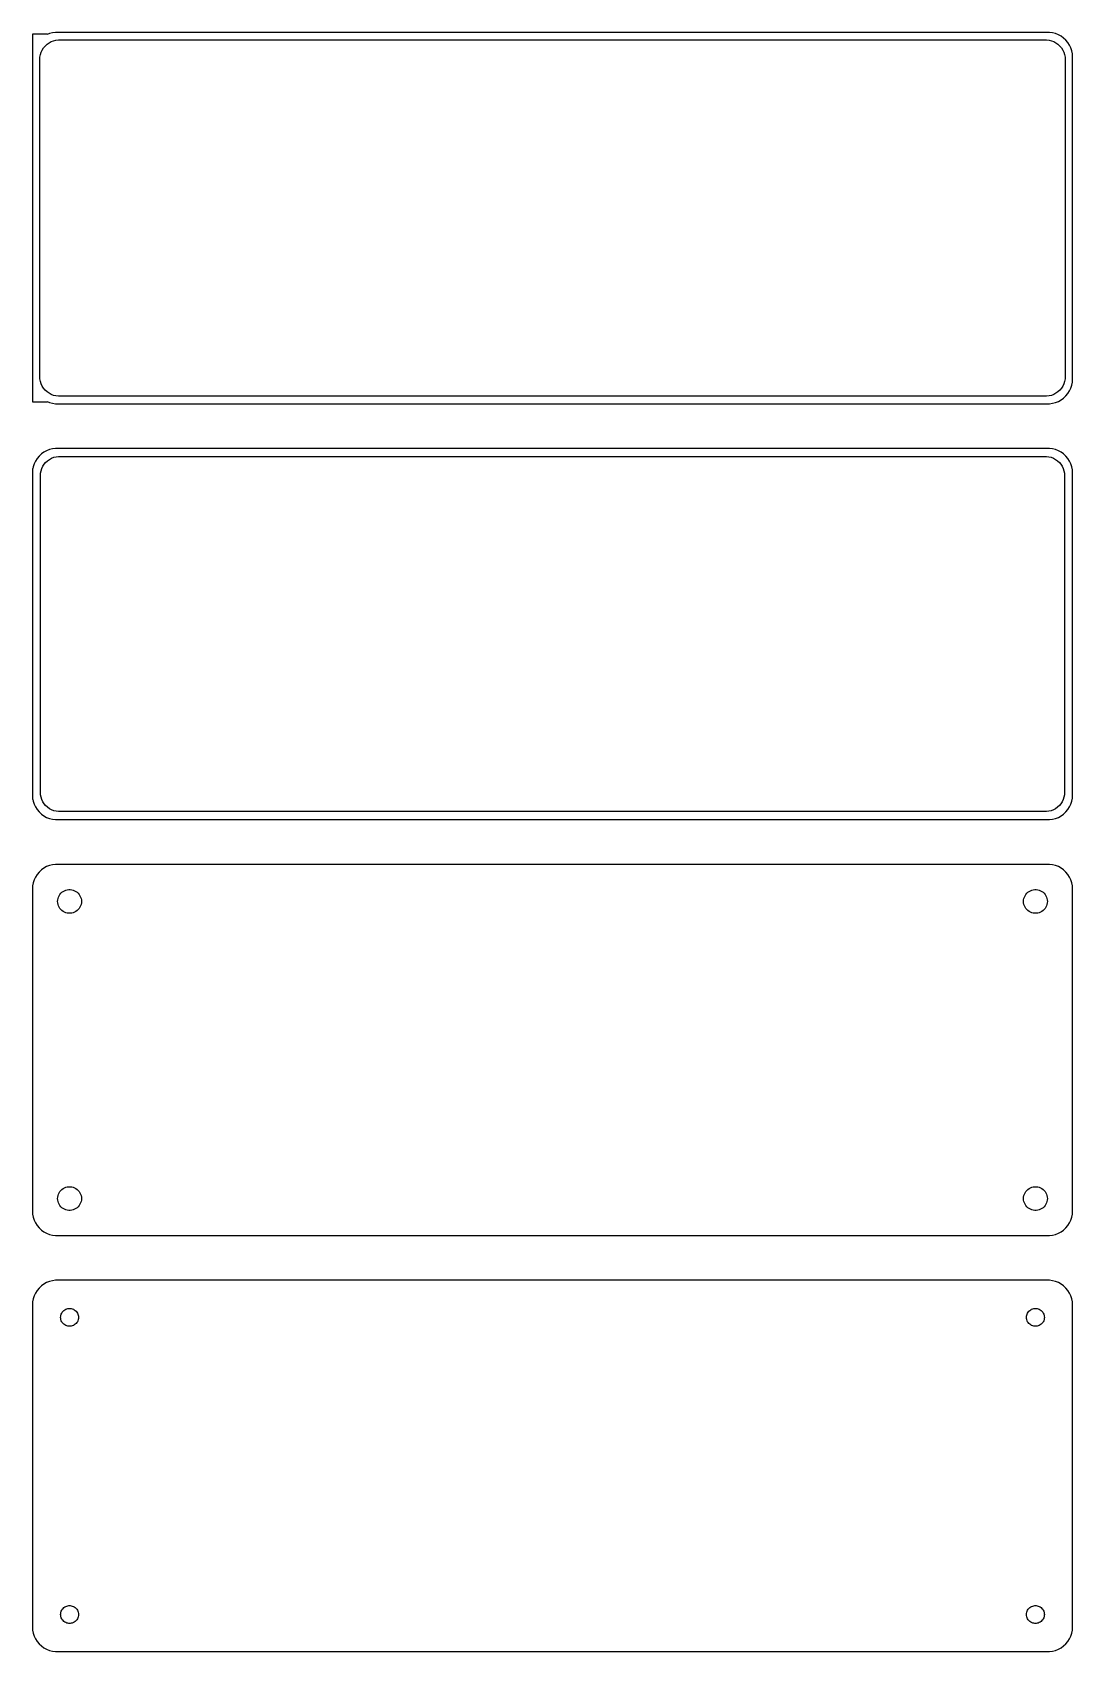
# Model space of a CAD drawing. Header units: metres. Extents: x -105 to 105, y 215 to 541.
import ezdxf

# ---------------------------------------------------------------- set-up
doc = ezdxf.new("R2010")
doc.units = ezdxf.units.M

msp = doc.modelspace()

# ---------------------------------------------------------------- linework, layer by layer
for p, q in [((-102, 541.115), (-105, 541.115)), ((-105, 541.115), (-105, 466.885)), ((-101.545, 541.255), (-102, 541.075)), ((-102, 541.075), (-102, 541.115)), ((-101.643, 539.377), (-101.203, 539.619)), ((-100.937, 541.411), (-101.545, 541.255)), ((-101.203, 539.619), (-100.736, 539.804)), ((-100.314, 541.49), (-100.937, 541.411)), ((-100.736, 539.804), (-100.25, 539.929)), ((100.314, 541.49), (-100.314, 541.49)), ((-100.25, 539.929), (-99.7512, 539.992)), ((-99.7512, 539.992), (99.7512, 539.992)), ((99.7512, 539.992), (100.25, 539.929)), ((100.25, 539.929), (100.736, 539.804)), ((100.937, 541.411), (100.314, 541.49)), ((100.736, 539.804), (101.203, 539.619)), ((101.545, 541.255), (100.937, 541.411)), ((101.203, 539.619), (101.643, 539.377)), ((102.129, 541.024), (101.545, 541.255)), ((102.679, 540.722), (102.129, 541.024)), ((103.187, 540.353), (102.679, 540.722)), ((103.645, 539.923), (103.187, 540.353)), ((104.045, 539.439), (103.645, 539.923)), ((-103.5, 536), (-103.468, 536.501)), ((-103.468, 536.501), (-103.374, 536.995)), ((-103.374, 536.995), (-103.219, 537.472)), ((-103.219, 537.472), (-103.005, 537.927)), ((-103.005, 537.927), (-102.736, 538.351)), ((-102.736, 538.351), (-102.416, 538.738)), ((-102.416, 538.738), (-102.05, 539.082)), ((-102.05, 539.082), (-101.643, 539.377)), ((101.643, 539.377), (102.05, 539.082)), ((102.05, 539.082), (102.416, 538.738)), ((102.416, 538.738), (102.736, 538.351)), ((102.736, 538.351), (103.005, 537.927)), ((103.005, 537.927), (103.219, 537.472)), ((103.219, 537.472), (103.374, 536.995)), ((103.374, 536.995), (103.468, 536.501)), ((103.468, 536.501), (103.5, 536)), ((104.382, 538.909), (104.045, 539.439)), ((104.649, 538.341), (104.382, 538.909)), ((104.843, 537.743), (104.649, 538.341)), ((104.961, 537.127), (104.843, 537.743)), ((105, 536.5), (104.961, 537.127)), ((105, 471.5), (105, 536.5)), ((-103.5, 472), (-103.5, 536)), ((103.5, 536), (103.5, 472)), ((-103.468, 471.499), (-103.5, 472)), ((-103.374, 471.005), (-103.468, 471.499)), ((-103.219, 470.528), (-103.374, 471.005)), ((103.374, 471.005), (103.219, 470.528)), ((103.468, 471.499), (103.374, 471.005)), ((103.5, 472), (103.468, 471.499)), ((104.843, 470.257), (104.961, 470.873)), ((104.961, 470.873), (105, 471.5)), ((-103.005, 470.073), (-103.219, 470.528)), ((-102.736, 469.649), (-103.005, 470.073)), ((-102.416, 469.262), (-102.736, 469.649)), ((-102.05, 468.918), (-102.416, 469.262)), ((-101.643, 468.623), (-102.05, 468.918)), ((-101.203, 468.381), (-101.643, 468.623)), ((-100.736, 468.196), (-101.203, 468.381)), ((-100.25, 468.071), (-100.736, 468.196)), ((-99.7512, 468.008), (-100.25, 468.071)), ((99.7512, 468.008), (-99.7512, 468.008)), ((100.25, 468.071), (99.7512, 468.008)), ((100.736, 468.196), (100.25, 468.071)), ((101.203, 468.381), (100.736, 468.196)), ((101.643, 468.623), (101.203, 468.381)), ((102.05, 468.918), (101.643, 468.623)), ((102.416, 469.262), (102.05, 468.918)), ((102.736, 469.649), (102.416, 469.262)), ((102.679, 467.278), (103.187, 467.647)), ((103.005, 470.073), (102.736, 469.649)), ((103.219, 470.528), (103.005, 470.073)), ((103.187, 467.647), (103.645, 468.077)), ((103.645, 468.077), (104.045, 468.561)), ((104.045, 468.561), (104.382, 469.091)), ((104.382, 469.091), (104.649, 469.659)), ((104.649, 469.659), (104.843, 470.257)), ((-105, 466.885), (-102, 466.885)), ((-102, 466.885), (-102, 466.925)), ((-102, 466.925), (-101.545, 466.745)), ((-101.545, 466.745), (-100.937, 466.589)), ((-100.937, 466.589), (-100.314, 466.51)), ((-100.314, 466.51), (100.314, 466.51)), ((100.314, 466.51), (100.937, 466.589)), ((100.937, 466.589), (101.545, 466.745)), ((101.545, 466.745), (102.129, 466.976)), ((102.129, 466.976), (102.679, 467.278)), ((-104.382, 454.909), (-104.649, 454.341)), ((-104.045, 455.439), (-104.382, 454.909)), ((-103.645, 455.923), (-104.045, 455.439)), ((-103.187, 456.353), (-103.645, 455.923)), ((-102.679, 456.722), (-103.187, 456.353)), ((-102.129, 457.024), (-102.679, 456.722)), ((-102.633, 454.276), (-102.323, 454.651)), ((-102.323, 454.651), (-101.969, 454.984)), ((-101.545, 457.255), (-102.129, 457.024)), ((-101.969, 454.984), (-101.575, 455.27)), ((-101.575, 455.27), (-101.149, 455.504)), ((-100.937, 457.411), (-101.545, 457.255)), ((-101.149, 455.504), (-100.697, 455.683)), ((-100.314, 457.49), (-100.937, 457.411)), ((-100.697, 455.683), (-100.226, 455.804)), ((100.314, 457.49), (-100.314, 457.49)), ((-100.226, 455.804), (-99.7432, 455.865)), ((-99.7432, 455.865), (99.7432, 455.865)), ((99.7432, 455.865), (100.226, 455.804)), ((100.226, 455.804), (100.697, 455.683)), ((100.937, 457.411), (100.314, 457.49)), ((100.697, 455.683), (101.149, 455.504)), ((101.545, 457.255), (100.937, 457.411)), ((101.149, 455.504), (101.575, 455.27)), ((102.129, 457.024), (101.545, 457.255)), ((101.575, 455.27), (101.969, 454.984)), ((101.969, 454.984), (102.323, 454.651)), ((102.679, 456.722), (102.129, 457.024)), ((102.323, 454.651), (102.633, 454.276)), ((103.187, 456.353), (102.679, 456.722)), ((103.645, 455.923), (103.187, 456.353)), ((104.045, 455.439), (103.645, 455.923)), ((104.382, 454.909), (104.045, 455.439)), ((104.649, 454.341), (104.382, 454.909)), ((-104.9, 453.444), (-105, 453.444)), ((-105, 453.444), (-105, 386.556)), ((-104.843, 453.743), (-104.9, 453.444)), ((-104.649, 454.341), (-104.843, 453.743)), ((-103.373, 452), (-103.342, 452.485)), ((-103.373, 388), (-103.373, 452)), ((-103.342, 452.485), (-103.251, 452.963)), ((-103.251, 452.963), (-103.101, 453.426)), ((-103.101, 453.426), (-102.894, 453.866)), ((-102.894, 453.866), (-102.633, 454.276)), ((102.633, 454.276), (102.894, 453.866)), ((102.894, 453.866), (103.101, 453.426)), ((103.101, 453.426), (103.251, 452.963)), ((103.251, 452.963), (103.342, 452.485)), ((103.342, 452.485), (103.373, 452)), ((103.373, 452), (103.373, 388)), ((104.843, 453.743), (104.649, 454.341)), ((104.961, 453.127), (104.843, 453.743)), ((105, 452.5), (104.961, 453.127)), ((105, 387.5), (105, 452.5)), ((-105, 386.556), (-104.9, 386.556)), ((-104.9, 386.556), (-104.843, 386.257)), ((-104.843, 386.257), (-104.649, 385.659)), ((-103.342, 387.515), (-103.373, 388)), ((-103.251, 387.037), (-103.342, 387.515)), ((-103.101, 386.574), (-103.251, 387.037)), ((-102.894, 386.134), (-103.101, 386.574)), ((-102.633, 385.724), (-102.894, 386.134)), ((102.894, 386.134), (102.633, 385.724)), ((103.101, 386.574), (102.894, 386.134)), ((103.251, 387.037), (103.101, 386.574)), ((103.342, 387.515), (103.251, 387.037)), ((103.373, 388), (103.342, 387.515)), ((104.649, 385.659), (104.843, 386.257)), ((104.843, 386.257), (104.961, 386.873)), ((104.961, 386.873), (105, 387.5)), ((-104.649, 385.659), (-104.382, 385.091)), ((-104.382, 385.091), (-104.045, 384.561)), ((-104.045, 384.561), (-103.645, 384.077)), ((-103.645, 384.077), (-103.187, 383.647)), ((-103.187, 383.647), (-102.679, 383.278)), ((-102.679, 383.278), (-102.129, 382.976)), ((-102.323, 385.349), (-102.633, 385.724)), ((-101.969, 385.016), (-102.323, 385.349)), ((-102.129, 382.976), (-101.545, 382.745)), ((-101.575, 384.73), (-101.969, 385.016)), ((-101.149, 384.496), (-101.575, 384.73)), ((-101.545, 382.745), (-100.937, 382.589)), ((-100.697, 384.317), (-101.149, 384.496)), ((-100.937, 382.589), (-100.314, 382.51)), ((-100.226, 384.196), (-100.697, 384.317)), ((-99.7432, 384.135), (-100.226, 384.196)), ((99.7432, 384.135), (-99.7432, 384.135)), ((100.226, 384.196), (99.7432, 384.135)), ((100.697, 384.317), (100.226, 384.196)), ((100.314, 382.51), (100.937, 382.589)), ((101.149, 384.496), (100.697, 384.317)), ((100.937, 382.589), (101.545, 382.745)), ((101.575, 384.73), (101.149, 384.496)), ((101.545, 382.745), (102.129, 382.976)), ((101.969, 385.016), (101.575, 384.73)), ((102.323, 385.349), (101.969, 385.016)), ((102.129, 382.976), (102.679, 383.278)), ((102.633, 385.724), (102.323, 385.349)), ((102.679, 383.278), (103.187, 383.647)), ((103.187, 383.647), (103.645, 384.077)), ((103.645, 384.077), (104.045, 384.561)), ((104.045, 384.561), (104.382, 385.091)), ((104.382, 385.091), (104.649, 385.659)), ((-100.314, 382.51), (100.314, 382.51)), ((-102.129, 373.024), (-102.679, 372.722)), ((-101.545, 373.255), (-102.129, 373.024)), ((-100.937, 373.411), (-101.545, 373.255)), ((-100.314, 373.49), (-100.937, 373.411)), ((100.314, 373.49), (-100.314, 373.49)), ((100.937, 373.411), (100.314, 373.49)), ((101.545, 373.255), (100.937, 373.411)), ((102.129, 373.024), (101.545, 373.255)), ((102.679, 372.722), (102.129, 373.024)), ((-104.843, 369.743), (-104.961, 369.127)), ((-104.649, 370.341), (-104.843, 369.743)), ((-104.382, 370.909), (-104.649, 370.341)), ((-104.045, 371.439), (-104.382, 370.909)), ((-103.645, 371.923), (-104.045, 371.439)), ((-103.187, 372.353), (-103.645, 371.923)), ((-102.679, 372.722), (-103.187, 372.353)), ((103.187, 372.353), (102.679, 372.722)), ((103.645, 371.923), (103.187, 372.353)), ((104.045, 371.439), (103.645, 371.923)), ((104.382, 370.909), (104.045, 371.439)), ((104.649, 370.341), (104.382, 370.909)), ((104.843, 369.743), (104.649, 370.341)), ((104.961, 369.127), (104.843, 369.743)), ((-104.961, 369.127), (-105, 368.5)), ((-105, 368.5), (-105, 303.5)), ((-99.9, 366), (-99.8811, 366.301)), ((-99.8811, 366.301), (-99.8246, 366.597)), ((-99.8246, 366.597), (-99.7315, 366.883)), ((-99.7315, 366.883), (-99.6031, 367.156)), ((-99.6031, 367.156), (-99.4416, 367.411)), ((-99.4416, 367.411), (-99.2495, 367.643)), ((-99.2495, 367.643), (-99.0298, 367.849)), ((-99.0298, 367.849), (-98.786, 368.026)), ((-98.786, 368.026), (-98.5219, 368.172)), ((-98.5219, 368.172), (-98.2416, 368.283)), ((-98.2416, 368.283), (-97.9497, 368.357)), ((-97.9497, 368.357), (-97.6507, 368.395)), ((-97.6507, 368.395), (-97.3493, 368.395)), ((-97.3493, 368.395), (-97.0503, 368.357)), ((-97.0503, 368.357), (-96.7584, 368.283)), ((-96.7584, 368.283), (-96.4781, 368.172)), ((-96.4781, 368.172), (-96.214, 368.026)), ((-96.214, 368.026), (-95.9702, 367.849)), ((-95.9702, 367.849), (-95.7505, 367.643)), ((-95.7505, 367.643), (-95.5583, 367.411)), ((-95.5583, 367.411), (-95.3969, 367.156)), ((-95.3969, 367.156), (-95.2685, 366.883)), ((-95.2685, 366.883), (-95.1754, 366.597)), ((-95.1754, 366.597), (-95.1189, 366.301)), ((-95.1189, 366.301), (-95.1, 366)), ((95.1, 366), (95.1189, 366.301)), ((95.1189, 366.301), (95.1754, 366.597)), ((95.1754, 366.597), (95.2685, 366.883)), ((95.2685, 366.883), (95.3969, 367.156)), ((95.3969, 367.156), (95.5583, 367.411)), ((95.5583, 367.411), (95.7505, 367.643)), ((95.7505, 367.643), (95.9702, 367.849)), ((95.9702, 367.849), (96.214, 368.026)), ((96.214, 368.026), (96.4781, 368.172)), ((96.4781, 368.172), (96.7584, 368.283)), ((96.7584, 368.283), (97.0503, 368.357)), ((97.0503, 368.357), (97.3493, 368.395)), ((97.3493, 368.395), (97.6507, 368.395)), ((97.6507, 368.395), (97.9497, 368.357)), ((97.9497, 368.357), (98.2416, 368.283)), ((98.2416, 368.283), (98.5219, 368.172)), ((98.5219, 368.172), (98.786, 368.026)), ((98.786, 368.026), (99.0298, 367.849)), ((99.0298, 367.849), (99.2495, 367.643)), ((99.2495, 367.643), (99.4416, 367.411)), ((99.4416, 367.411), (99.6031, 367.156)), ((99.6031, 367.156), (99.7315, 366.883)), ((99.7315, 366.883), (99.8246, 366.597)), ((99.8246, 366.597), (99.8811, 366.301)), ((99.8811, 366.301), (99.9, 366)), ((105, 368.5), (104.961, 369.127)), ((105, 303.5), (105, 368.5)), ((-99.8811, 365.699), (-99.9, 366)), ((-99.8246, 365.403), (-99.8811, 365.699)), ((-99.7315, 365.117), (-99.8246, 365.403)), ((-99.6031, 364.844), (-99.7315, 365.117)), ((-99.4416, 364.589), (-99.6031, 364.844)), ((-99.2495, 364.357), (-99.4416, 364.589)), ((-99.0298, 364.151), (-99.2495, 364.357)), ((-98.786, 363.974), (-99.0298, 364.151)), ((-98.5219, 363.828), (-98.786, 363.974)), ((-98.2416, 363.717), (-98.5219, 363.828)), ((-97.9497, 363.643), (-98.2416, 363.717)), ((-97.6507, 363.605), (-97.9497, 363.643)), ((-97.3493, 363.605), (-97.6507, 363.605)), ((-97.0503, 363.643), (-97.3493, 363.605)), ((-96.7584, 363.717), (-97.0503, 363.643)), ((-96.4781, 363.828), (-96.7584, 363.717)), ((-96.214, 363.974), (-96.4781, 363.828)), ((-95.9702, 364.151), (-96.214, 363.974)), ((-95.7505, 364.357), (-95.9702, 364.151)), ((-95.5583, 364.589), (-95.7505, 364.357)), ((-95.3969, 364.844), (-95.5583, 364.589)), ((-95.2685, 365.117), (-95.3969, 364.844)), ((-95.1754, 365.403), (-95.2685, 365.117)), ((-95.1189, 365.699), (-95.1754, 365.403)), ((-95.1, 366), (-95.1189, 365.699)), ((95.1189, 365.699), (95.1, 366)), ((95.1754, 365.403), (95.1189, 365.699)), ((95.2685, 365.117), (95.1754, 365.403)), ((95.3969, 364.844), (95.2685, 365.117)), ((95.5583, 364.589), (95.3969, 364.844)), ((95.7505, 364.357), (95.5583, 364.589)), ((95.9702, 364.151), (95.7505, 364.357)), ((96.214, 363.974), (95.9702, 364.151)), ((96.4781, 363.828), (96.214, 363.974)), ((96.7584, 363.717), (96.4781, 363.828)), ((97.0503, 363.643), (96.7584, 363.717)), ((97.3493, 363.605), (97.0503, 363.643)), ((97.6507, 363.605), (97.3493, 363.605)), ((97.9497, 363.643), (97.6507, 363.605)), ((98.2416, 363.717), (97.9497, 363.643)), ((98.5219, 363.828), (98.2416, 363.717)), ((98.786, 363.974), (98.5219, 363.828)), ((99.0298, 364.151), (98.786, 363.974)), ((99.2495, 364.357), (99.0298, 364.151)), ((99.4416, 364.589), (99.2495, 364.357)), ((99.6031, 364.844), (99.4416, 364.589)), ((99.7315, 365.117), (99.6031, 364.844)), ((99.8246, 365.403), (99.7315, 365.117)), ((99.8811, 365.699), (99.8246, 365.403)), ((99.9, 366), (99.8811, 365.699)), ((-99.6031, 307.156), (-99.4416, 307.411)), ((-99.4416, 307.411), (-99.2495, 307.643)), ((-99.2495, 307.643), (-99.0298, 307.849)), ((-99.0298, 307.849), (-98.786, 308.026)), ((-98.786, 308.026), (-98.5219, 308.172)), ((-98.5219, 308.172), (-98.2416, 308.283)), ((-98.2416, 308.283), (-97.9497, 308.357)), ((-97.9497, 308.357), (-97.6507, 308.395)), ((-97.6507, 308.395), (-97.3493, 308.395)), ((-97.3493, 308.395), (-97.0503, 308.357)), ((-97.0503, 308.357), (-96.7584, 308.283)), ((-96.7584, 308.283), (-96.4781, 308.172)), ((-96.4781, 308.172), (-96.214, 308.026)), ((-96.214, 308.026), (-95.9702, 307.849)), ((-95.9702, 307.849), (-95.7505, 307.643)), ((-95.7505, 307.643), (-95.5583, 307.411)), ((-95.5583, 307.411), (-95.3969, 307.156)), ((95.3969, 307.156), (95.5583, 307.411)), ((95.5583, 307.411), (95.7505, 307.643)), ((95.7505, 307.643), (95.9702, 307.849)), ((95.9702, 307.849), (96.214, 308.026)), ((96.214, 308.026), (96.4781, 308.172)), ((96.4781, 308.172), (96.7584, 308.283)), ((96.7584, 308.283), (97.0503, 308.357)), ((97.0503, 308.357), (97.3493, 308.395)), ((97.3493, 308.395), (97.6507, 308.395)), ((97.6507, 308.395), (97.9497, 308.357)), ((97.9497, 308.357), (98.2416, 308.283)), ((98.2416, 308.283), (98.5219, 308.172)), ((98.5219, 308.172), (98.786, 308.026)), ((98.786, 308.026), (99.0298, 307.849)), ((99.0298, 307.849), (99.2495, 307.643)), ((99.2495, 307.643), (99.4416, 307.411)), ((99.4416, 307.411), (99.6031, 307.156)), ((-99.9, 306), (-99.8811, 306.301)), ((-99.8811, 305.699), (-99.9, 306)), ((-99.8811, 306.301), (-99.8246, 306.597)), ((-99.8246, 305.403), (-99.8811, 305.699)), ((-99.8246, 306.597), (-99.7315, 306.883)), ((-99.7315, 305.117), (-99.8246, 305.403)), ((-99.7315, 306.883), (-99.6031, 307.156)), ((-99.6031, 304.844), (-99.7315, 305.117)), ((-99.4416, 304.589), (-99.6031, 304.844)), ((-99.2495, 304.357), (-99.4416, 304.589)), ((-99.0298, 304.151), (-99.2495, 304.357)), ((-98.786, 303.974), (-99.0298, 304.151)), ((-95.9702, 304.151), (-96.214, 303.974)), ((-95.7505, 304.357), (-95.9702, 304.151)), ((-95.5583, 304.589), (-95.7505, 304.357)), ((-95.3969, 304.844), (-95.5583, 304.589)), ((-95.3969, 307.156), (-95.2685, 306.883)), ((-95.2685, 305.117), (-95.3969, 304.844)), ((-95.2685, 306.883), (-95.1754, 306.597)), ((-95.1754, 305.403), (-95.2685, 305.117)), ((-95.1754, 306.597), (-95.1189, 306.301)), ((-95.1189, 305.699), (-95.1754, 305.403)), ((-95.1189, 306.301), (-95.1, 306)), ((-95.1, 306), (-95.1189, 305.699)), ((95.1, 306), (95.1189, 306.301)), ((95.1189, 305.699), (95.1, 306)), ((95.1189, 306.301), (95.1754, 306.597)), ((95.1754, 305.403), (95.1189, 305.699)), ((95.1754, 306.597), (95.2685, 306.883)), ((95.2685, 305.117), (95.1754, 305.403)), ((95.2685, 306.883), (95.3969, 307.156)), ((95.3969, 304.844), (95.2685, 305.117)), ((95.5583, 304.589), (95.3969, 304.844)), ((95.7505, 304.357), (95.5583, 304.589)), ((95.9702, 304.151), (95.7505, 304.357)), ((96.214, 303.974), (95.9702, 304.151)), ((99.0298, 304.151), (98.786, 303.974)), ((99.2495, 304.357), (99.0298, 304.151)), ((99.4416, 304.589), (99.2495, 304.357)), ((99.6031, 304.844), (99.4416, 304.589)), ((99.6031, 307.156), (99.7315, 306.883)), ((99.7315, 305.117), (99.6031, 304.844)), ((99.7315, 306.883), (99.8246, 306.597)), ((99.8246, 305.403), (99.7315, 305.117)), ((99.8246, 306.597), (99.8811, 306.301)), ((99.8811, 305.699), (99.8246, 305.403)), ((99.8811, 306.301), (99.9, 306)), ((99.9, 306), (99.8811, 305.699)), ((-105, 303.5), (-104.961, 302.873)), ((-104.961, 302.873), (-104.843, 302.257)), ((-104.843, 302.257), (-104.649, 301.659)), ((-104.649, 301.659), (-104.382, 301.091)), ((-104.382, 301.091), (-104.045, 300.561)), ((-98.5219, 303.828), (-98.786, 303.974)), ((-98.2416, 303.717), (-98.5219, 303.828)), ((-97.9497, 303.643), (-98.2416, 303.717)), ((-97.6507, 303.605), (-97.9497, 303.643)), ((-97.3493, 303.605), (-97.6507, 303.605)), ((-97.0503, 303.643), (-97.3493, 303.605)), ((-96.7584, 303.717), (-97.0503, 303.643)), ((-96.4781, 303.828), (-96.7584, 303.717)), ((-96.214, 303.974), (-96.4781, 303.828)), ((96.4781, 303.828), (96.214, 303.974)), ((96.7584, 303.717), (96.4781, 303.828)), ((97.0503, 303.643), (96.7584, 303.717)), ((97.3493, 303.605), (97.0503, 303.643)), ((97.6507, 303.605), (97.3493, 303.605)), ((97.9497, 303.643), (97.6507, 303.605)), ((98.2416, 303.717), (97.9497, 303.643)), ((98.5219, 303.828), (98.2416, 303.717)), ((98.786, 303.974), (98.5219, 303.828)), ((104.045, 300.561), (104.382, 301.091)), ((104.382, 301.091), (104.649, 301.659)), ((104.649, 301.659), (104.843, 302.257)), ((104.843, 302.257), (104.961, 302.873)), ((104.961, 302.873), (105, 303.5)), ((-104.045, 300.561), (-103.645, 300.077)), ((-103.645, 300.077), (-103.187, 299.647)), ((-103.187, 299.647), (-102.679, 299.278)), ((-102.679, 299.278), (-102.129, 298.976)), ((-102.129, 298.976), (-101.545, 298.745)), ((-101.545, 298.745), (-100.937, 298.589)), ((-100.937, 298.589), (-100.314, 298.51)), ((-100.314, 298.51), (100.314, 298.51)), ((100.314, 298.51), (100.937, 298.589)), ((100.937, 298.589), (101.545, 298.745)), ((101.545, 298.745), (102.129, 298.976)), ((102.129, 298.976), (102.679, 299.278)), ((102.679, 299.278), (103.187, 299.647)), ((103.187, 299.647), (103.645, 300.077)), ((103.645, 300.077), (104.045, 300.561)), ((-103.645, 287.923), (-104.045, 287.439)), ((-103.187, 288.353), (-103.645, 287.923)), ((-102.679, 288.722), (-103.187, 288.353)), ((-102.129, 289.024), (-102.679, 288.722)), ((-101.545, 289.255), (-102.129, 289.024)), ((-100.937, 289.411), (-101.545, 289.255)), ((-100.314, 289.49), (-100.937, 289.411)), ((100.314, 289.49), (-100.314, 289.49)), ((100.937, 289.411), (100.314, 289.49)), ((101.545, 289.255), (100.937, 289.411)), ((102.129, 289.024), (101.545, 289.255)), ((102.679, 288.722), (102.129, 289.024)), ((103.187, 288.353), (102.679, 288.722)), ((103.645, 287.923), (103.187, 288.353)), ((104.045, 287.439), (103.645, 287.923)), ((-104.961, 285.127), (-105, 284.5)), ((-105, 284.5), (-105, 219.5)), ((-104.843, 285.743), (-104.961, 285.127)), ((-104.649, 286.341), (-104.843, 285.743)), ((-104.382, 286.909), (-104.649, 286.341)), ((-104.045, 287.439), (-104.382, 286.909)), ((104.382, 286.909), (104.045, 287.439)), ((104.649, 286.341), (104.382, 286.909)), ((104.843, 285.743), (104.649, 286.341)), ((104.961, 285.127), (104.843, 285.743)), ((105, 284.5), (104.961, 285.127)), ((105, 219.5), (105, 284.5)), ((-99.3, 282), (-99.2858, 282.226)), ((-99.2858, 281.774), (-99.3, 282)), ((-99.2858, 282.226), (-99.2434, 282.448)), ((-99.2434, 281.552), (-99.2858, 281.774)), ((-99.2434, 282.448), (-99.1736, 282.663)), ((-99.1736, 281.337), (-99.2434, 281.552)), ((-99.1736, 282.663), (-99.0773, 282.867)), ((-99.0773, 281.133), (-99.1736, 281.337)), ((-99.0773, 282.867), (-98.9562, 283.058)), ((-98.9562, 283.058), (-98.8121, 283.232)), ((-98.8121, 283.232), (-98.6474, 283.387)), ((-98.6474, 283.387), (-98.4645, 283.52)), ((-98.4645, 283.52), (-98.2664, 283.629)), ((-98.2664, 283.629), (-98.0562, 283.712)), ((-98.0562, 283.712), (-97.8373, 283.768)), ((-97.8373, 283.768), (-97.613, 283.796)), ((-97.613, 283.796), (-97.387, 283.796)), ((-97.387, 283.796), (-97.1627, 283.768)), ((-97.1627, 283.768), (-96.9438, 283.712)), ((-96.9438, 283.712), (-96.7336, 283.629)), ((-96.7336, 283.629), (-96.5355, 283.52)), ((-96.5355, 283.52), (-96.3526, 283.387)), ((-96.3526, 283.387), (-96.1879, 283.232)), ((-96.1879, 283.232), (-96.0438, 283.058)), ((-96.0438, 283.058), (-95.9226, 282.867)), ((-95.9226, 282.867), (-95.8264, 282.663)), ((-95.8264, 281.337), (-95.9226, 281.133)), ((-95.8264, 282.663), (-95.7565, 282.448)), ((-95.7565, 281.552), (-95.8264, 281.337)), ((-95.7565, 282.448), (-95.7142, 282.226)), ((-95.7142, 281.774), (-95.7565, 281.552)), ((-95.7142, 282.226), (-95.7, 282)), ((-95.7, 282), (-95.7142, 281.774)), ((95.7, 282), (95.7142, 282.226)), ((95.7142, 281.774), (95.7, 282)), ((95.7142, 282.226), (95.7565, 282.448)), ((95.7565, 281.552), (95.7142, 281.774)), ((95.7565, 282.448), (95.8264, 282.663)), ((95.8264, 281.337), (95.7565, 281.552)), ((95.8264, 282.663), (95.9226, 282.867)), ((95.9226, 281.133), (95.8264, 281.337)), ((95.9226, 282.867), (96.0438, 283.058)), ((96.0438, 283.058), (96.1879, 283.232)), ((96.1879, 283.232), (96.3526, 283.387)), ((96.3526, 283.387), (96.5355, 283.52)), ((96.5355, 283.52), (96.7336, 283.629)), ((96.7336, 283.629), (96.9438, 283.712)), ((96.9438, 283.712), (97.1627, 283.768)), ((97.1627, 283.768), (97.387, 283.796)), ((97.387, 283.796), (97.613, 283.796)), ((97.613, 283.796), (97.8373, 283.768)), ((97.8373, 283.768), (98.0562, 283.712)), ((98.0562, 283.712), (98.2664, 283.629)), ((98.2664, 283.629), (98.4645, 283.52)), ((98.4645, 283.52), (98.6474, 283.387)), ((98.6474, 283.387), (98.8121, 283.232)), ((98.8121, 283.232), (98.9562, 283.058)), ((98.9562, 283.058), (99.0773, 282.867)), ((99.0773, 282.867), (99.1736, 282.663)), ((99.1736, 281.337), (99.0773, 281.133)), ((99.1736, 282.663), (99.2434, 282.448)), ((99.2434, 281.552), (99.1736, 281.337)), ((99.2434, 282.448), (99.2858, 282.226)), ((99.2858, 281.774), (99.2434, 281.552)), ((99.2858, 282.226), (99.3, 282)), ((99.3, 282), (99.2858, 281.774)), ((-98.9562, 280.942), (-99.0773, 281.133)), ((-98.8121, 280.768), (-98.9562, 280.942)), ((-98.6474, 280.613), (-98.8121, 280.768)), ((-98.4645, 280.48), (-98.6474, 280.613)), ((-98.2664, 280.371), (-98.4645, 280.48)), ((-98.0562, 280.288), (-98.2664, 280.371)), ((-97.8373, 280.232), (-98.0562, 280.288)), ((-97.613, 280.204), (-97.8373, 280.232)), ((-97.387, 280.204), (-97.613, 280.204)), ((-97.1627, 280.232), (-97.387, 280.204)), ((-96.9438, 280.288), (-97.1627, 280.232)), ((-96.7336, 280.371), (-96.9438, 280.288)), ((-96.5355, 280.48), (-96.7336, 280.371)), ((-96.3526, 280.613), (-96.5355, 280.48)), ((-96.1879, 280.768), (-96.3526, 280.613)), ((-96.0438, 280.942), (-96.1879, 280.768)), ((-95.9226, 281.133), (-96.0438, 280.942)), ((96.0438, 280.942), (95.9226, 281.133)), ((96.1879, 280.768), (96.0438, 280.942)), ((96.3526, 280.613), (96.1879, 280.768)), ((96.5355, 280.48), (96.3526, 280.613)), ((96.7336, 280.371), (96.5355, 280.48)), ((96.9438, 280.288), (96.7336, 280.371)), ((97.1627, 280.232), (96.9438, 280.288)), ((97.387, 280.204), (97.1627, 280.232)), ((97.613, 280.204), (97.387, 280.204)), ((97.8373, 280.232), (97.613, 280.204)), ((98.0562, 280.288), (97.8373, 280.232)), ((98.2664, 280.371), (98.0562, 280.288)), ((98.4645, 280.48), (98.2664, 280.371)), ((98.6474, 280.613), (98.4645, 280.48)), ((98.8121, 280.768), (98.6474, 280.613)), ((98.9562, 280.942), (98.8121, 280.768)), ((99.0773, 281.133), (98.9562, 280.942)), ((-99.2858, 222.226), (-99.2434, 222.448)), ((-99.2434, 222.448), (-99.1736, 222.663)), ((-99.1736, 222.663), (-99.0773, 222.867)), ((-99.0773, 222.867), (-98.9562, 223.058)), ((-98.9562, 223.058), (-98.8121, 223.232)), ((-98.8121, 223.232), (-98.6474, 223.387)), ((-98.6474, 223.387), (-98.4645, 223.52)), ((-98.4645, 223.52), (-98.2664, 223.629)), ((-98.2664, 223.629), (-98.0562, 223.712)), ((-98.0562, 223.712), (-97.8373, 223.768)), ((-97.8373, 223.768), (-97.613, 223.796)), ((-97.613, 223.796), (-97.387, 223.796)), ((-97.387, 223.796), (-97.1627, 223.768)), ((-97.1627, 223.768), (-96.9438, 223.712)), ((-96.9438, 223.712), (-96.7336, 223.629)), ((-96.7336, 223.629), (-96.5355, 223.52)), ((-96.5355, 223.52), (-96.3526, 223.387)), ((-96.3526, 223.387), (-96.1879, 223.232)), ((-96.1879, 223.232), (-96.0438, 223.058)), ((-96.0438, 223.058), (-95.9226, 222.867)), ((-95.9226, 222.867), (-95.8264, 222.663)), ((-95.8264, 222.663), (-95.7565, 222.448)), ((-95.7565, 222.448), (-95.7142, 222.226)), ((95.7142, 222.226), (95.7565, 222.448)), ((95.7565, 222.448), (95.8264, 222.663)), ((95.8264, 222.663), (95.9226, 222.867)), ((95.9226, 222.867), (96.0438, 223.058)), ((96.0438, 223.058), (96.1879, 223.232)), ((96.1879, 223.232), (96.3526, 223.387)), ((96.3526, 223.387), (96.5355, 223.52)), ((96.5355, 223.52), (96.7336, 223.629)), ((96.7336, 223.629), (96.9438, 223.712)), ((96.9438, 223.712), (97.1627, 223.768)), ((97.1627, 223.768), (97.387, 223.796)), ((97.387, 223.796), (97.613, 223.796)), ((97.613, 223.796), (97.8373, 223.768)), ((97.8373, 223.768), (98.0562, 223.712)), ((98.0562, 223.712), (98.2664, 223.629)), ((98.2664, 223.629), (98.4645, 223.52)), ((98.4645, 223.52), (98.6474, 223.387)), ((98.6474, 223.387), (98.8121, 223.232)), ((98.8121, 223.232), (98.9562, 223.058)), ((98.9562, 223.058), (99.0773, 222.867)), ((99.0773, 222.867), (99.1736, 222.663)), ((99.1736, 222.663), (99.2434, 222.448)), ((99.2434, 222.448), (99.2858, 222.226)), ((-105, 219.5), (-104.961, 218.873)), ((-99.3, 222), (-99.2858, 222.226)), ((-99.2858, 221.774), (-99.3, 222)), ((-99.2434, 221.552), (-99.2858, 221.774)), ((-99.1736, 221.337), (-99.2434, 221.552)), ((-99.0773, 221.133), (-99.1736, 221.337)), ((-98.9562, 220.942), (-99.0773, 221.133)), ((-98.8121, 220.768), (-98.9562, 220.942)), ((-98.6474, 220.613), (-98.8121, 220.768)), ((-98.4645, 220.48), (-98.6474, 220.613)), ((-98.2664, 220.371), (-98.4645, 220.48)), ((-98.0562, 220.288), (-98.2664, 220.371)), ((-97.8373, 220.232), (-98.0562, 220.288)), ((-97.613, 220.204), (-97.8373, 220.232)), ((-97.387, 220.204), (-97.613, 220.204)), ((-97.1627, 220.232), (-97.387, 220.204)), ((-96.9438, 220.288), (-97.1627, 220.232)), ((-96.7336, 220.371), (-96.9438, 220.288)), ((-96.5355, 220.48), (-96.7336, 220.371)), ((-96.3526, 220.613), (-96.5355, 220.48)), ((-96.1879, 220.768), (-96.3526, 220.613)), ((-96.0438, 220.942), (-96.1879, 220.768)), ((-95.9226, 221.133), (-96.0438, 220.942)), ((-95.8264, 221.337), (-95.9226, 221.133)), ((-95.7565, 221.552), (-95.8264, 221.337)), ((-95.7142, 221.774), (-95.7565, 221.552)), ((-95.7142, 222.226), (-95.7, 222)), ((-95.7, 222), (-95.7142, 221.774)), ((95.7, 222), (95.7142, 222.226)), ((95.7142, 221.774), (95.7, 222)), ((95.7565, 221.552), (95.7142, 221.774)), ((95.8264, 221.337), (95.7565, 221.552)), ((95.9226, 221.133), (95.8264, 221.337)), ((96.0438, 220.942), (95.9226, 221.133)), ((96.1879, 220.768), (96.0438, 220.942)), ((96.3526, 220.613), (96.1879, 220.768)), ((96.5355, 220.48), (96.3526, 220.613)), ((96.7336, 220.371), (96.5355, 220.48)), ((96.9438, 220.288), (96.7336, 220.371)), ((97.1627, 220.232), (96.9438, 220.288)), ((97.387, 220.204), (97.1627, 220.232)), ((97.613, 220.204), (97.387, 220.204)), ((97.8373, 220.232), (97.613, 220.204)), ((98.0562, 220.288), (97.8373, 220.232)), ((98.2664, 220.371), (98.0562, 220.288)), ((98.4645, 220.48), (98.2664, 220.371)), ((98.6474, 220.613), (98.4645, 220.48)), ((98.8121, 220.768), (98.6474, 220.613)), ((98.9562, 220.942), (98.8121, 220.768)), ((99.0773, 221.133), (98.9562, 220.942)), ((99.1736, 221.337), (99.0773, 221.133)), ((99.2434, 221.552), (99.1736, 221.337)), ((99.2858, 221.774), (99.2434, 221.552)), ((99.2858, 222.226), (99.3, 222)), ((99.3, 222), (99.2858, 221.774)), ((104.961, 218.873), (105, 219.5)), ((-104.961, 218.873), (-104.843, 218.257)), ((-104.843, 218.257), (-104.649, 217.659)), ((-104.649, 217.659), (-104.382, 217.091)), ((-104.382, 217.091), (-104.045, 216.561)), ((-104.045, 216.561), (-103.645, 216.077)), ((-103.645, 216.077), (-103.187, 215.647)), ((103.187, 215.647), (103.645, 216.077)), ((103.645, 216.077), (104.045, 216.561)), ((104.045, 216.561), (104.382, 217.091)), ((104.382, 217.091), (104.649, 217.659)), ((104.649, 217.659), (104.843, 218.257)), ((104.843, 218.257), (104.961, 218.873)), ((-103.187, 215.647), (-102.679, 215.278)), ((-102.679, 215.278), (-102.129, 214.976)), ((-102.129, 214.976), (-101.545, 214.745)), ((-101.545, 214.745), (-100.937, 214.589)), ((-100.937, 214.589), (-100.314, 214.51)), ((-100.314, 214.51), (100.314, 214.51)), ((100.314, 214.51), (100.937, 214.589)), ((100.937, 214.589), (101.545, 214.745)), ((101.545, 214.745), (102.129, 214.976)), ((102.129, 214.976), (102.679, 215.278)), ((102.679, 215.278), (103.187, 215.647))]:
    msp.add_line(p, q)

doc.saveas('drawing.dxf')
